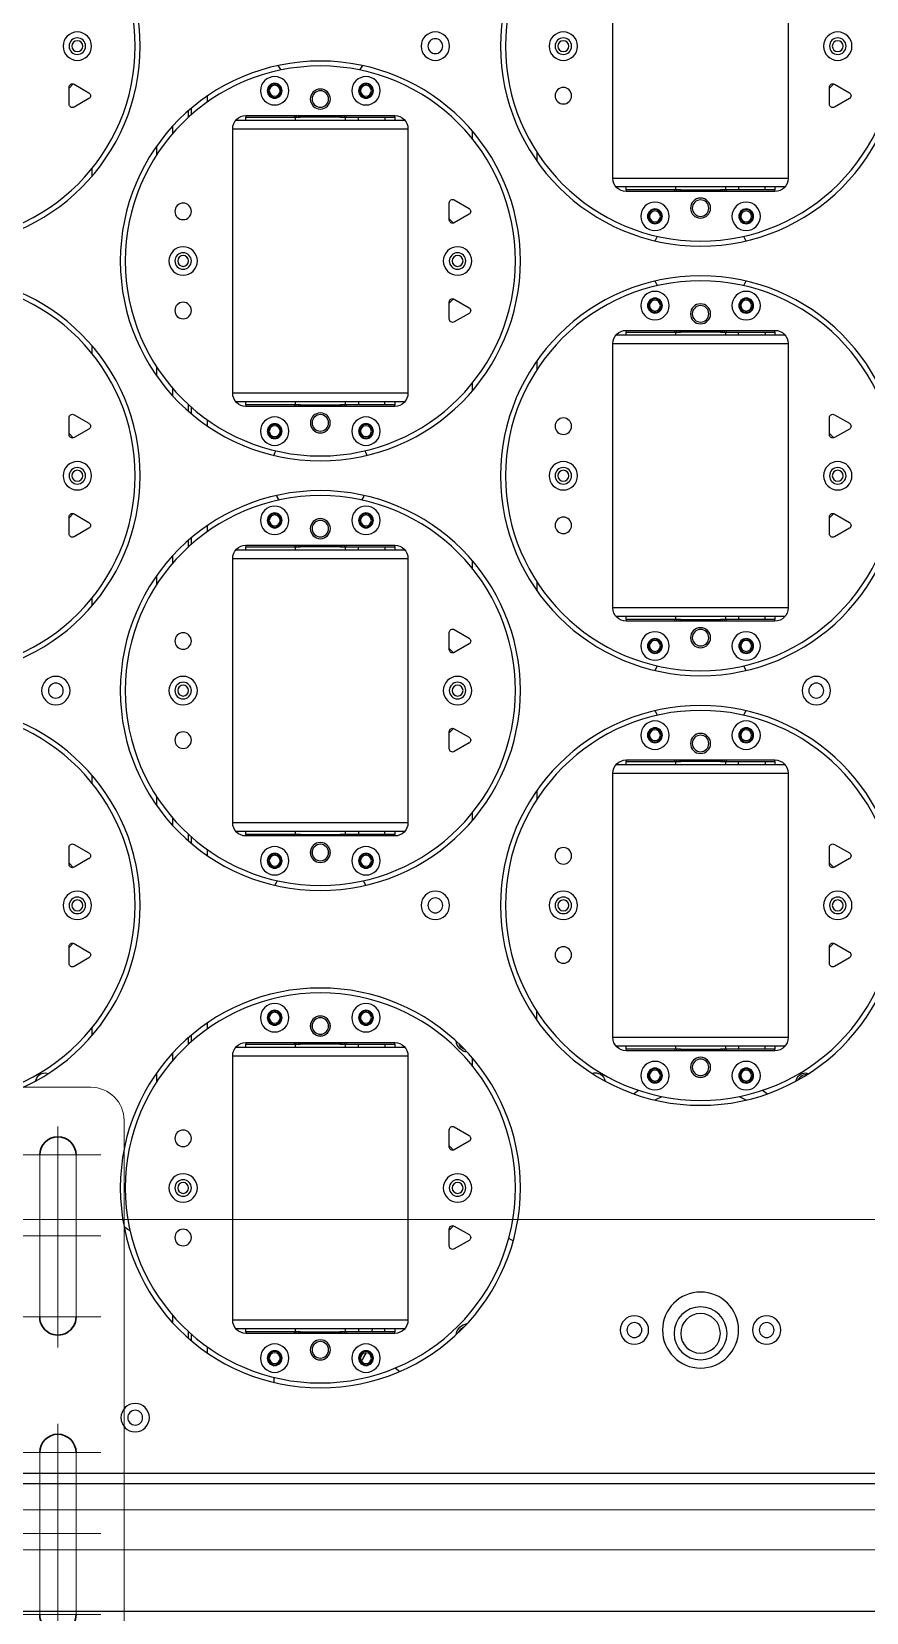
# Model space of a CAD drawing. Header units: millimetres. Extents: x 845401 to 948039, y 511594 to 550263.
# Drawn here: x 908530.3 to 908782.8, y 531272.8 to 531751.2 of the extents above; entities that cross this region are included whole.
import ezdxf

# ---------------------------------------------------------------- set-up
doc = ezdxf.new("R2010")
doc.units = ezdxf.units.MM
doc.linetypes.add('CENTER', pattern=[0])
doc.layers.add('00', color=7, linetype='Continuous')
for name, color, linetype, lineweight in [('8101-0023040DXF_CONTINUOUS_LINE', 7, 'Continuous', 18), ('A-剖-0.10mm.......SECT-L01', 255, 'Continuous', 18), ('中心线', 1, 'CENTER', 9), ('粗实线', 7, 'Continuous', 30)]:
    doc.layers.add(name, color=color, linetype=linetype, lineweight=lineweight)

# ---------------------------------------------------------------- blocks, each defined once
blk = doc.blocks.new('G$C0940C817')
at = {"linetype": 'Continuous', "lineweight": 25}
blk.add_line((799.8, 2120), (1480.5, 2120), dxfattribs=at)
blk = doc.blocks.new('螺旋滑槽3')
at = {"rotation": 180}
blk.add_blockref('G$C0940C817', (1174887.04, 1943894.6, 0.25), dxfattribs=at)
blk = doc.blocks.new('1260包胶摆轮')
at = {"color": 7, "linetype": 'Continuous', "lineweight": 25}
for p, q in [((4843148.18, 879146.8), (4841955.59, 879146.8)), ((4843148.78, 879143.7), (4841954.98, 879143.7)), ((4842250.38, 879116.16), (4842250.38, 879114.61)), ((4842224.38, 879100.67), (4842224.38, 879102.69)), ((4842225.38, 879103.55), (4842225.38, 879101.57)), ((4842286.88, 879101.3), (4842241.88, 879101.3)), ((4842286.88, 879101.3), (4842241.88, 879101.3)), ((4842241.88, 879100.8), (4842241.88, 879101.3)), ((4842241.88, 879100.8), (4842241.88, 879101.3)), ((4842256.63, 879101.3), (4842256.63, 879100.8)), ((4842256.63, 879101.3), (4842256.63, 879100.8)), ((4842258.38, 879101.3), (4842258.38, 879100.8)), ((4842270.38, 879100.8), (4842270.38, 879101.3)), ((4842272.13, 879100.8), (4842272.13, 879101.3)), ((4842272.13, 879100.8), (4842272.13, 879101.3)), ((4842286.88, 879101.3), (4842286.88, 879100.8)), ((4842286.88, 879101.3), (4842286.88, 879100.8)), ((4842224.38, 879100.8), (4842224.52, 879100.8)), ((4842237.88, 879097.3), (4842237.88, 879017.3)), ((4842237.88, 879097.3), (4842237.88, 879017.3)), ((4842238.76, 879099.8), (4842264.38, 879099.8)), ((4842256.63, 879100.8), (4842241.88, 879100.8)), ((4842241.88, 879100.8), (4842241.88, 879099.8)), ((4842256.63, 879100.8), (4842241.88, 879100.8)), ((4842241.88, 879100.8), (4842241.88, 879099.8)), ((4842257.22, 879100.8), (4842256.63, 879100.8)), ((4842256.88, 879100.8), (4842256.88, 879099.8)), ((4842257.8, 879100.8), (4842257.22, 879100.8)), ((4842258.38, 879100.8), (4842257.8, 879100.8)), ((4842258.38, 879100.8), (4842264.38, 879100.8)), ((4842264.38, 879100.8), (4842270.38, 879100.8)), ((4842264.38, 879099.8), (4842290, 879099.8)), ((4842270.97, 879100.8), (4842270.38, 879100.8)), ((4842271.54, 879100.8), (4842270.97, 879100.8)), ((4842272.13, 879100.8), (4842271.54, 879100.8)), ((4842271.88, 879099.8), (4842271.88, 879100.8)), ((4842286.88, 879100.8), (4842272.13, 879100.8)), ((4842286.88, 879100.8), (4842272.13, 879100.8)), ((4842275.88, 879099.8), (4842275.88, 879100.8)), ((4842275.88, 879099.8), (4842275.88, 879100.8)), ((4842280.14, 879099.8), (4842279.9, 879100.8)), ((4842280.13, 879099.8), (4842279.9, 879100.8)), ((4842283.88, 879100.8), (4842283.88, 879099.8)), ((4842283.88, 879100.8), (4842283.88, 879099.8)), ((4842286.88, 879099.8), (4842286.88, 879100.8)), ((4842286.88, 879099.8), (4842286.88, 879100.8)), ((4842290.88, 879017.3), (4842290.88, 879097.3)), ((4842290.88, 879017.3), (4842290.88, 879097.3)), ((4842306.33, 879100.8), (4842306.43, 879100.8)), ((4842303.38, 879074.9), (4842303.38, 879069.7)), ((4842303.38, 879074.9), (4842303.38, 879069.7)), ((4842309.38, 879073.16), (4842304.88, 879075.76)), ((4842309.38, 879073.16), (4842304.88, 879075.76)), ((4842322.66, 879073.54), (4842322.57, 879073.21)), ((4842304.63, 879068.73), (4842303.38, 879070.04)), ((4842304.63, 879068.73), (4842303.38, 879070.04)), ((4842304.88, 879068.83), (4842309.38, 879071.43)), ((4842304.88, 879068.83), (4842309.38, 879071.43)), ((4842303.38, 879044.55), (4842304.63, 879045.86)), ((4842303.38, 879044.56), (4842304.63, 879045.86)), ((4842303.38, 879044.9), (4842303.38, 879039.7)), ((4842303.38, 879044.9), (4842303.38, 879039.7)), ((4842309.38, 879043.16), (4842304.88, 879045.76)), ((4842309.38, 879043.16), (4842304.88, 879045.76)), ((4842304.88, 879038.83), (4842309.38, 879041.43)), ((4842304.88, 879038.83), (4842309.38, 879041.43)), ((4842391.01, 879029.64), (4842393.24, 879030.69)), ((4842214.88, 879025.19), (4842214.88, 879022.52)), ((4842181.2, 879022.48), (4842182.18, 879022.64)), ((4842310.38, 879020.35), (4842310.38, 879018)), ((4842411.2, 879022.48), (4842412.17, 879022.64)), ((4842401.88, 879015.8), (4842356.88, 879015.8)), ((4842356.88, 879015.3), (4842356.88, 879015.8)), ((4842371.63, 879015.3), (4842356.88, 879015.3)), ((4842356.88, 879015.3), (4842356.88, 879014.3)), ((4842371.63, 879015.8), (4842371.63, 879015.3)), ((4842372.22, 879015.3), (4842371.63, 879015.3)), ((4842371.88, 879015.3), (4842371.88, 879014.3)), ((4842372.8, 879015.3), (4842372.22, 879015.3)), ((4842373.38, 879015.3), (4842372.8, 879015.3)), ((4842373.38, 879015.8), (4842373.38, 879015.3)), ((4842373.38, 879015.3), (4842385.38, 879015.3)), ((4842385.38, 879015.3), (4842385.38, 879015.8)), ((4842385.97, 879015.3), (4842385.38, 879015.3)), ((4842386.55, 879015.3), (4842385.97, 879015.3)), ((4842387.13, 879015.3), (4842386.55, 879015.3)), ((4842386.88, 879014.3), (4842386.88, 879015.3)), ((4842387.13, 879015.3), (4842387.13, 879015.8)), ((4842401.88, 879015.3), (4842387.13, 879015.3)), ((4842390.88, 879014.3), (4842390.88, 879015.3)), ((4842398.88, 879015.3), (4842398.88, 879014.3)), ((4842401.88, 879015.8), (4842401.88, 879015.3)), ((4842401.88, 879014.3), (4842401.88, 879015.3)), ((4842195.38, 879011.1), (4842195.38, 879008.75)), ((4842224.38, 879011.91), (4842224.38, 879013.92)), ((4842225.38, 879013.02), (4842225.38, 879011.05)), ((4842264.38, 879014.8), (4842238.76, 879014.8)), ((4842241.88, 879014.8), (4842241.88, 879013.8)), ((4842241.88, 879014.8), (4842241.88, 879013.8)), ((4842241.88, 879013.3), (4842241.88, 879013.8)), ((4842241.88, 879013.8), (4842256.63, 879013.8)), ((4842241.88, 879013.3), (4842241.88, 879013.8)), ((4842241.88, 879013.8), (4842256.63, 879013.8)), ((4842241.88, 879013.3), (4842286.88, 879013.3)), ((4842241.88, 879013.3), (4842286.88, 879013.3)), ((4842256.63, 879013.8), (4842256.63, 879013.3)), ((4842256.63, 879013.8), (4842257.22, 879013.8)), ((4842256.63, 879013.8), (4842256.63, 879013.3)), ((4842256.88, 879014.8), (4842256.88, 879013.8)), ((4842257.22, 879013.8), (4842257.8, 879013.8)), ((4842257.8, 879013.8), (4842258.38, 879013.8)), ((4842264.38, 879013.8), (4842258.38, 879013.8)), ((4842258.38, 879013.8), (4842258.38, 879013.3)), ((4842290, 879014.8), (4842264.38, 879014.8)), ((4842270.38, 879013.8), (4842264.38, 879013.8)), ((4842270.38, 879013.3), (4842270.38, 879013.8)), ((4842270.38, 879013.8), (4842270.97, 879013.8)), ((4842270.97, 879013.8), (4842271.54, 879013.8)), ((4842271.54, 879013.8), (4842272.13, 879013.8)), ((4842271.88, 879013.8), (4842271.88, 879014.8)), ((4842272.13, 879013.3), (4842272.13, 879013.8)), ((4842272.13, 879013.8), (4842286.88, 879013.8)), ((4842272.13, 879013.3), (4842272.13, 879013.8)), ((4842272.13, 879013.8), (4842286.88, 879013.8)), ((4842275.88, 879014.8), (4842275.88, 879013.8)), ((4842275.88, 879014.8), (4842275.88, 879013.8)), ((4842283.88, 879013.8), (4842283.88, 879014.8)), ((4842283.88, 879013.8), (4842283.88, 879014.8)), ((4842286.88, 879013.8), (4842286.88, 879014.8)), ((4842286.88, 879013.8), (4842286.88, 879014.8)), ((4842286.88, 879013.8), (4842286.88, 879013.3)), ((4842286.88, 879013.8), (4842286.88, 879013.3)), ((4842352.88, 879011.8), (4842352.88, 878931.8)), ((4842353.76, 879014.3), (4842405.01, 879014.3)), ((4842405.88, 878931.8), (4842405.88, 879011.8)), ((4842329.88, 879006.58), (4842329.88, 879003.9)), ((4842188.38, 878989.4), (4842188.38, 878984.2)), ((4842194.38, 878987.66), (4842189.88, 878990.26)), ((4842418.38, 878989.4), (4842418.38, 878984.2)), ((4842424.38, 878987.66), (4842419.88, 878990.26)), ((4842189.64, 878983.23), (4842188.38, 878984.54)), ((4842189.88, 878983.33), (4842194.38, 878985.93)), ((4842419.64, 878983.23), (4842418.38, 878984.54)), ((4842419.88, 878983.33), (4842424.38, 878985.93)), ((4842188.38, 878959.05), (4842189.64, 878960.36)), ((4842188.38, 878959.4), (4842188.38, 878954.2)), ((4842194.38, 878957.66), (4842189.88, 878960.26)), ((4842418.38, 878959.05), (4842419.64, 878960.36)), ((4842418.38, 878959.4), (4842418.38, 878954.2)), ((4842424.38, 878957.66), (4842419.88, 878960.26)), ((4842189.88, 878953.33), (4842194.38, 878955.93)), ((4842225.38, 878953.05), (4842225.38, 878951.07)), ((4842419.88, 878953.33), (4842424.38, 878955.93)), ((4842224.38, 878950.17), (4842224.38, 878952.19)), ((4842238.76, 878949.3), (4842264.38, 878949.3)), ((4842286.88, 878950.8), (4842241.88, 878950.8)), ((4842286.88, 878950.8), (4842241.88, 878950.8)), ((4842241.88, 878950.3), (4842241.88, 878950.8)), ((4842241.88, 878950.3), (4842241.88, 878950.8)), ((4842256.63, 878950.3), (4842241.88, 878950.3)), ((4842241.88, 878950.3), (4842241.88, 878949.3)), ((4842256.63, 878950.3), (4842241.88, 878950.3)), ((4842241.88, 878950.3), (4842241.88, 878949.3)), ((4842256.63, 878950.8), (4842256.63, 878950.3)), ((4842256.63, 878950.8), (4842256.63, 878950.3)), ((4842257.22, 878950.3), (4842256.63, 878950.3)), ((4842256.88, 878950.3), (4842256.88, 878949.3)), ((4842257.8, 878950.3), (4842257.22, 878950.3)), ((4842258.38, 878950.3), (4842257.8, 878950.3)), ((4842258.38, 878950.8), (4842258.38, 878950.3)), ((4842258.38, 878950.3), (4842264.38, 878950.3)), ((4842264.38, 878950.3), (4842270.38, 878950.3)), ((4842264.38, 878949.3), (4842290, 878949.3)), ((4842270.38, 878950.3), (4842270.38, 878950.8)), ((4842270.97, 878950.3), (4842270.38, 878950.3)), ((4842271.54, 878950.3), (4842270.97, 878950.3)), ((4842272.13, 878950.3), (4842271.54, 878950.3)), ((4842271.88, 878949.3), (4842271.88, 878950.3)), ((4842272.13, 878950.3), (4842272.13, 878950.8)), ((4842272.13, 878950.3), (4842272.13, 878950.8)), ((4842286.88, 878950.3), (4842272.13, 878950.3)), ((4842286.88, 878950.3), (4842272.13, 878950.3)), ((4842275.88, 878949.3), (4842275.88, 878950.3)), ((4842275.88, 878949.3), (4842275.88, 878950.3)), ((4842283.88, 878950.3), (4842283.88, 878949.3)), ((4842283.88, 878950.3), (4842283.88, 878949.3)), ((4842286.88, 878950.8), (4842286.88, 878950.3)), ((4842286.88, 878950.8), (4842286.88, 878950.3)), ((4842286.88, 878949.3), (4842286.88, 878950.3)), ((4842286.88, 878949.3), (4842286.88, 878950.3)), ((4842237.88, 878946.8), (4842237.88, 878866.8)), ((4842237.88, 878946.8), (4842237.88, 878866.8)), ((4842290.88, 878866.8), (4842290.88, 878946.8)), ((4842290.88, 878866.8), (4842290.88, 878946.8)), ((4842310.38, 878946.1), (4842310.38, 878943.75)), ((4842214.88, 878941.58), (4842214.88, 878938.9)), ((4842329.88, 878937.02), (4842329.88, 878939.7)), ((4842195.38, 878934.85), (4842195.38, 878932.5)), ((4842405.01, 878929.3), (4842353.76, 878929.3)), ((4842356.88, 878929.3), (4842356.88, 878928.3)), ((4842371.88, 878929.3), (4842371.88, 878928.3)), ((4842386.88, 878928.3), (4842386.88, 878929.3)), ((4842390.88, 878929.3), (4842390.88, 878928.3)), ((4842398.88, 878928.3), (4842398.88, 878929.3)), ((4842401.88, 878928.3), (4842401.88, 878929.3)), ((4842303.38, 878924.4), (4842303.38, 878919.2)), ((4842303.38, 878924.4), (4842303.38, 878919.2)), ((4842309.38, 878922.66), (4842304.88, 878925.26)), ((4842309.38, 878922.66), (4842304.88, 878925.26)), ((4842356.88, 878927.8), (4842356.88, 878928.3)), ((4842356.88, 878928.3), (4842371.63, 878928.3)), ((4842356.88, 878927.8), (4842401.88, 878927.8)), ((4842371.63, 878928.3), (4842371.63, 878927.8)), ((4842371.63, 878928.3), (4842372.22, 878928.3)), ((4842372.22, 878928.3), (4842372.8, 878928.3)), ((4842372.8, 878928.3), (4842373.38, 878928.3)), ((4842385.38, 878928.3), (4842373.38, 878928.3)), ((4842373.38, 878928.3), (4842373.38, 878927.8)), ((4842385.38, 878927.8), (4842385.38, 878928.3)), ((4842385.38, 878928.3), (4842385.97, 878928.3)), ((4842385.97, 878928.3), (4842386.55, 878928.3)), ((4842386.55, 878928.3), (4842387.13, 878928.3)), ((4842387.13, 878927.8), (4842387.13, 878928.3)), ((4842387.13, 878928.3), (4842401.88, 878928.3)), ((4842401.88, 878928.3), (4842401.88, 878927.8)), ((4842304.63, 878918.23), (4842303.38, 878919.54)), ((4842304.63, 878918.23), (4842303.38, 878919.54)), ((4842304.88, 878918.33), (4842309.38, 878920.93)), ((4842304.88, 878918.33), (4842309.38, 878920.93)), ((4842303.38, 878894.06), (4842304.63, 878895.36)), ((4842303.38, 878894.05), (4842304.63, 878895.36)), ((4842303.38, 878894.4), (4842303.38, 878889.2)), ((4842303.38, 878894.4), (4842303.38, 878889.2)), ((4842309.38, 878892.66), (4842304.88, 878895.26)), ((4842309.38, 878892.66), (4842304.88, 878895.26)), ((4842304.88, 878888.33), (4842309.38, 878890.93)), ((4842304.88, 878888.33), (4842309.38, 878890.93)), ((4842401.88, 878885.8), (4842356.88, 878885.8)), ((4842356.88, 878885.3), (4842356.88, 878885.8)), ((4842371.63, 878885.8), (4842371.63, 878885.3)), ((4842373.38, 878885.8), (4842373.38, 878885.3)), ((4842385.38, 878885.3), (4842385.38, 878885.8)), ((4842387.13, 878885.3), (4842387.13, 878885.8)), ((4842401.88, 878885.8), (4842401.88, 878885.3)), ((4842195.38, 878881.1), (4842195.38, 878878.75)), ((4842352.88, 878881.8), (4842352.88, 878801.8)), ((4842353.76, 878884.3), (4842405.01, 878884.3)), ((4842371.63, 878885.3), (4842356.88, 878885.3)), ((4842356.88, 878885.3), (4842356.88, 878884.3)), ((4842372.22, 878885.3), (4842371.63, 878885.3)), ((4842371.88, 878885.3), (4842371.88, 878884.3)), ((4842372.8, 878885.3), (4842372.22, 878885.3)), ((4842373.38, 878885.3), (4842372.8, 878885.3)), ((4842373.38, 878885.3), (4842385.38, 878885.3)), ((4842385.97, 878885.3), (4842385.38, 878885.3)), ((4842386.55, 878885.3), (4842385.97, 878885.3)), ((4842387.13, 878885.3), (4842386.55, 878885.3)), ((4842386.88, 878884.3), (4842386.88, 878885.3)), ((4842401.88, 878885.3), (4842387.13, 878885.3)), ((4842390.88, 878884.3), (4842390.88, 878885.3)), ((4842398.88, 878885.3), (4842398.88, 878884.3)), ((4842401.88, 878884.3), (4842401.88, 878885.3)), ((4842405.88, 878801.8), (4842405.88, 878881.8)), ((4842329.88, 878873.9), (4842329.88, 878876.58)), ((4842214.88, 878874.69), (4842214.88, 878872.02)), ((4842310.38, 878869.85), (4842310.38, 878867.5)), ((4842224.38, 878861.41), (4842224.38, 878863.42)), ((4842225.38, 878862.52), (4842225.38, 878860.55)), ((4842264.38, 878864.3), (4842238.76, 878864.3)), ((4842241.88, 878864.3), (4842241.88, 878863.3)), ((4842241.88, 878864.3), (4842241.88, 878863.3)), ((4842241.88, 878862.8), (4842241.88, 878863.3)), ((4842241.88, 878863.3), (4842256.63, 878863.3)), ((4842241.88, 878862.8), (4842241.88, 878863.3)), ((4842241.88, 878863.3), (4842256.63, 878863.3)), ((4842241.88, 878862.8), (4842286.88, 878862.8)), ((4842241.88, 878862.8), (4842286.88, 878862.8)), ((4842256.63, 878863.3), (4842256.63, 878862.8)), ((4842256.63, 878863.3), (4842256.63, 878862.8)), ((4842256.63, 878863.3), (4842257.22, 878863.3)), ((4842256.88, 878864.3), (4842256.88, 878863.3)), ((4842257.22, 878863.3), (4842257.8, 878863.3)), ((4842257.8, 878863.3), (4842258.38, 878863.3)), ((4842264.38, 878863.3), (4842258.38, 878863.3)), ((4842258.38, 878863.3), (4842258.38, 878862.8)), ((4842290, 878864.3), (4842264.38, 878864.3)), ((4842270.38, 878863.3), (4842264.38, 878863.3)), ((4842270.38, 878862.8), (4842270.38, 878863.3)), ((4842270.38, 878863.3), (4842270.97, 878863.3)), ((4842270.97, 878863.3), (4842271.54, 878863.3)), ((4842271.54, 878863.3), (4842272.13, 878863.3)), ((4842271.88, 878863.3), (4842271.88, 878864.3)), ((4842272.13, 878862.8), (4842272.13, 878863.3)), ((4842272.13, 878863.3), (4842286.88, 878863.3)), ((4842272.13, 878863.3), (4842286.88, 878863.3)), ((4842272.13, 878862.8), (4842272.13, 878863.3)), ((4842275.88, 878864.3), (4842275.88, 878863.3)), ((4842275.88, 878864.3), (4842275.88, 878863.3)), ((4842283.88, 878863.3), (4842283.88, 878864.3)), ((4842283.88, 878863.3), (4842283.88, 878864.3)), ((4842286.88, 878863.3), (4842286.88, 878864.3)), ((4842286.88, 878863.3), (4842286.88, 878864.3)), ((4842286.88, 878863.3), (4842286.88, 878862.8)), ((4842286.88, 878863.3), (4842286.88, 878862.8)), ((4842188.38, 878859.4), (4842188.38, 878854.2)), ((4842194.38, 878857.66), (4842189.88, 878860.26)), ((4842418.38, 878859.4), (4842418.38, 878854.2)), ((4842424.38, 878857.66), (4842419.88, 878860.26)), ((4842189.64, 878853.23), (4842188.38, 878854.54)), ((4842189.88, 878853.33), (4842194.38, 878855.93)), ((4842419.64, 878853.23), (4842418.38, 878854.54)), ((4842419.88, 878853.33), (4842424.38, 878855.93)), ((4842188.38, 878829.05), (4842189.64, 878830.36)), ((4842188.38, 878829.4), (4842188.38, 878824.2)), ((4842194.38, 878827.66), (4842189.88, 878830.26)), ((4842418.38, 878829.05), (4842419.64, 878830.36)), ((4842418.38, 878829.4), (4842418.38, 878824.2)), ((4842424.38, 878827.66), (4842419.88, 878830.26)), ((4842189.88, 878823.33), (4842194.38, 878825.93)), ((4842419.88, 878823.33), (4842424.38, 878825.93)), ((4842224.38, 878820.17), (4842224.38, 878822.19)), ((4842225.38, 878823.05), (4842225.38, 878821.07)), ((4842238.76, 878819.3), (4842290.01, 878819.3)), ((4842286.88, 878820.8), (4842241.88, 878820.8)), ((4842241.88, 878820.3), (4842241.88, 878820.8)), ((4842256.63, 878820.3), (4842241.88, 878820.3)), ((4842241.88, 878820.3), (4842241.88, 878819.3)), ((4842256.63, 878820.8), (4842256.63, 878820.3)), ((4842257.22, 878820.3), (4842256.63, 878820.3)), ((4842256.88, 878820.3), (4842256.88, 878819.3)), ((4842257.8, 878820.3), (4842257.22, 878820.3)), ((4842258.38, 878820.3), (4842257.8, 878820.3)), ((4842258.38, 878820.8), (4842258.38, 878820.3)), ((4842258.38, 878820.3), (4842270.38, 878820.3)), ((4842270.38, 878820.3), (4842270.38, 878820.8)), ((4842270.97, 878820.3), (4842270.38, 878820.3)), ((4842271.55, 878820.3), (4842270.97, 878820.3)), ((4842272.13, 878820.3), (4842271.55, 878820.3)), ((4842271.88, 878819.3), (4842271.88, 878820.3)), ((4842272.13, 878820.3), (4842272.13, 878820.8)), ((4842286.88, 878820.3), (4842272.13, 878820.3)), ((4842275.88, 878819.3), (4842275.88, 878820.3)), ((4842283.88, 878820.3), (4842283.88, 878819.3)), ((4842286.88, 878820.8), (4842286.88, 878820.3)), ((4842286.88, 878819.3), (4842286.88, 878820.3)), ((4842237.88, 878816.8), (4842237.88, 878736.8)), ((4842290.88, 878736.8), (4842290.88, 878816.8)), ((4842310.38, 878816.1), (4842310.38, 878813.75)), ((4842214.88, 878811.58), (4842214.88, 878808.9)), ((4842329.88, 878807.02), (4842329.88, 878809.7)), ((4842195.38, 878804.85), (4842195.38, 878802.5)), ((4842309.38, 878792.66), (4842304.88, 878795.26)), ((4842405.01, 878799.3), (4842353.76, 878799.3)), ((4842356.88, 878799.3), (4842356.88, 878798.3)), ((4842356.88, 878797.8), (4842356.88, 878798.3)), ((4842356.88, 878798.3), (4842371.63, 878798.3)), ((4842356.88, 878797.8), (4842401.88, 878797.8)), ((4842371.63, 878798.3), (4842371.63, 878797.8)), ((4842371.63, 878798.3), (4842372.22, 878798.3)), ((4842371.88, 878799.3), (4842371.88, 878798.3)), ((4842372.22, 878798.3), (4842372.8, 878798.3)), ((4842372.8, 878798.3), (4842373.38, 878798.3)), ((4842385.38, 878798.3), (4842373.38, 878798.3)), ((4842373.38, 878798.3), (4842373.38, 878797.8)), ((4842385.38, 878797.8), (4842385.38, 878798.3)), ((4842385.38, 878798.3), (4842385.97, 878798.3)), ((4842385.97, 878798.3), (4842386.55, 878798.3)), ((4842386.55, 878798.3), (4842387.13, 878798.3)), ((4842386.88, 878798.3), (4842386.88, 878799.3)), ((4842387.13, 878798.3), (4842401.88, 878798.3)), ((4842387.13, 878797.8), (4842387.13, 878798.3)), ((4842390.88, 878799.3), (4842390.88, 878798.3)), ((4842398.88, 878798.3), (4842398.88, 878799.3)), ((4842401.88, 878798.3), (4842401.88, 878799.3)), ((4842401.88, 878798.3), (4842401.88, 878797.8)), ((4842303.38, 878794.4), (4842303.38, 878789.2)), ((4842304.88, 878788.33), (4842309.38, 878790.93)), ((4842304.64, 878788.23), (4842303.38, 878789.54)), ((4842303.38, 878764.05), (4842304.64, 878765.36)), ((4842303.38, 878764.4), (4842303.38, 878759.2)), ((4842309.38, 878762.66), (4842304.88, 878765.26)), ((4842304.88, 878758.33), (4842309.38, 878760.93)), ((4842353.76, 878754.3), (4842405.01, 878754.3)), ((4842401.88, 878755.8), (4842356.88, 878755.8)), ((4842356.88, 878755.3), (4842356.88, 878755.8)), ((4842371.63, 878755.3), (4842356.88, 878755.3)), ((4842356.88, 878755.3), (4842356.88, 878754.3)), ((4842371.63, 878755.8), (4842371.63, 878755.3)), ((4842372.22, 878755.3), (4842371.63, 878755.3)), ((4842371.88, 878755.3), (4842371.88, 878754.3)), ((4842372.8, 878755.3), (4842372.22, 878755.3)), ((4842373.38, 878755.3), (4842372.8, 878755.3)), ((4842373.38, 878755.8), (4842373.38, 878755.3)), ((4842373.38, 878755.3), (4842385.38, 878755.3)), ((4842385.38, 878755.3), (4842385.38, 878755.8)), ((4842385.97, 878755.3), (4842385.38, 878755.3)), ((4842386.55, 878755.3), (4842385.97, 878755.3)), ((4842387.13, 878755.3), (4842386.55, 878755.3)), ((4842386.88, 878754.3), (4842386.88, 878755.3)), ((4842387.13, 878755.3), (4842387.13, 878755.8)), ((4842401.88, 878755.3), (4842387.13, 878755.3)), ((4842390.88, 878754.3), (4842390.88, 878755.3)), ((4842398.88, 878755.3), (4842398.88, 878754.3)), ((4842401.88, 878755.8), (4842401.88, 878755.3)), ((4842401.88, 878754.3), (4842401.88, 878755.3)), ((4842195.38, 878751.1), (4842195.38, 878748.75)), ((4842352.88, 878751.8), (4842352.88, 878671.8)), ((4842405.88, 878671.8), (4842405.88, 878751.8)), ((4842214.88, 878744.7), (4842214.88, 878742.02)), ((4842329.88, 878743.9), (4842329.88, 878746.58)), ((4842310.38, 878739.85), (4842310.38, 878737.5)), ((4842224.38, 878731.41), (4842224.38, 878733.43)), ((4842290.01, 878734.3), (4842238.76, 878734.3)), ((4842241.88, 878734.3), (4842241.88, 878733.3)), ((4842241.88, 878733.3), (4842256.63, 878733.3)), ((4842241.88, 878732.8), (4842241.88, 878733.3)), ((4842241.88, 878732.8), (4842286.88, 878732.8)), ((4842256.63, 878733.3), (4842256.63, 878732.8)), ((4842256.63, 878733.3), (4842257.22, 878733.3)), ((4842256.88, 878734.3), (4842256.88, 878733.3)), ((4842257.22, 878733.3), (4842257.8, 878733.3)), ((4842257.8, 878733.3), (4842258.38, 878733.3)), ((4842270.38, 878733.3), (4842258.38, 878733.3)), ((4842258.38, 878733.3), (4842258.38, 878732.8)), ((4842270.38, 878732.8), (4842270.38, 878733.3)), ((4842270.38, 878733.3), (4842270.97, 878733.3)), ((4842270.97, 878733.3), (4842271.55, 878733.3)), ((4842271.55, 878733.3), (4842272.13, 878733.3)), ((4842271.88, 878733.3), (4842271.88, 878734.3)), ((4842272.13, 878733.3), (4842286.88, 878733.3)), ((4842272.13, 878732.8), (4842272.13, 878733.3)), ((4842275.88, 878734.3), (4842275.88, 878733.3)), ((4842283.88, 878733.3), (4842283.88, 878734.3)), ((4842286.88, 878733.3), (4842286.88, 878734.3)), ((4842286.88, 878733.3), (4842286.88, 878732.8)), ((4842188.38, 878729.4), (4842188.38, 878724.2)), ((4842194.38, 878727.66), (4842189.88, 878730.26)), ((4842225.38, 878732.53), (4842225.38, 878730.55)), ((4842418.38, 878729.4), (4842418.38, 878724.2)), ((4842424.38, 878727.66), (4842419.88, 878730.26)), ((4842189.64, 878723.23), (4842188.38, 878724.54)), ((4842189.88, 878723.33), (4842194.38, 878725.93)), ((4842419.64, 878723.23), (4842418.38, 878724.54)), ((4842419.88, 878723.33), (4842424.38, 878725.93))]:
    blk.add_line(p, q, dxfattribs=at)
at = {"color": 8, "linetype": 'Continuous', "lineweight": 25}
for p, q in [((4842230.12, 879105.33), (4842230.12, 879107.16)), ((4842257.22, 879101.3), (4842257.22, 879100.8)), ((4842257.8, 879100.8), (4842257.8, 879101.3)), ((4842270.97, 879101.3), (4842270.97, 879100.8)), ((4842271.54, 879100.8), (4842271.54, 879101.3)), ((4842219.65, 879095.77), (4842219.65, 879098.03)), ((4842290.88, 879097.3), (4842237.88, 879097.3)), ((4842290.88, 879097.3), (4842237.88, 879097.3)), ((4842219.65, 879016.57), (4842219.65, 879018.83)), ((4842237.88, 879017.3), (4842290.88, 879017.3)), ((4842237.88, 879017.3), (4842290.88, 879017.3)), ((4842372.22, 879015.8), (4842372.22, 879015.3)), ((4842372.8, 879015.3), (4842372.8, 879015.8)), ((4842385.97, 879015.8), (4842385.97, 879015.3)), ((4842386.55, 879015.3), (4842386.55, 879015.8)), ((4842257.22, 879013.8), (4842257.22, 879013.3)), ((4842257.8, 879013.3), (4842257.8, 879013.8)), ((4842270.97, 879013.8), (4842270.97, 879013.3)), ((4842271.54, 879013.3), (4842271.54, 879013.8)), ((4842405.88, 879011.8), (4842352.88, 879011.8)), ((4842230.12, 879007.44), (4842230.12, 879009.26)), ((4842230.12, 878954.83), (4842230.12, 878956.66)), ((4842257.22, 878950.8), (4842257.22, 878950.3)), ((4842257.8, 878950.3), (4842257.8, 878950.8)), ((4842270.97, 878950.8), (4842270.97, 878950.3)), ((4842271.54, 878950.3), (4842271.54, 878950.8)), ((4842219.65, 878945.27), (4842219.65, 878947.53)), ((4842290.88, 878946.8), (4842237.88, 878946.8)), ((4842290.88, 878946.8), (4842237.88, 878946.8)), ((4842352.88, 878931.8), (4842405.88, 878931.8)), ((4842372.22, 878928.3), (4842372.22, 878927.8)), ((4842372.8, 878927.8), (4842372.8, 878928.3)), ((4842385.97, 878928.3), (4842385.97, 878927.8)), ((4842386.55, 878927.8), (4842386.55, 878928.3)), ((4842372.22, 878885.8), (4842372.22, 878885.3)), ((4842372.8, 878885.3), (4842372.8, 878885.8)), ((4842385.97, 878885.8), (4842385.97, 878885.3)), ((4842386.55, 878885.3), (4842386.55, 878885.8)), ((4842405.88, 878881.8), (4842352.88, 878881.8)), ((4842219.65, 878866.07), (4842219.65, 878868.33)), ((4842237.88, 878866.8), (4842290.88, 878866.8)), ((4842237.88, 878866.8), (4842290.88, 878866.8)), ((4842257.22, 878863.3), (4842257.22, 878862.8)), ((4842257.8, 878862.8), (4842257.8, 878863.3)), ((4842270.97, 878863.3), (4842270.97, 878862.8)), ((4842271.54, 878862.8), (4842271.54, 878863.3)), ((4842230.12, 878856.94), (4842230.12, 878858.76)), ((4842230.12, 878824.83), (4842230.12, 878826.66)), ((4842257.22, 878820.8), (4842257.22, 878820.3)), ((4842257.8, 878820.3), (4842257.8, 878820.8)), ((4842270.97, 878820.8), (4842270.97, 878820.3)), ((4842271.55, 878820.3), (4842271.55, 878820.8)), ((4842219.65, 878815.26), (4842219.65, 878817.53)), ((4842290.88, 878816.8), (4842237.88, 878816.8)), ((4842352.88, 878801.8), (4842405.88, 878801.8)), ((4842372.22, 878798.3), (4842372.22, 878797.8)), ((4842372.8, 878797.8), (4842372.8, 878798.3)), ((4842385.97, 878798.3), (4842385.97, 878797.8)), ((4842386.55, 878797.8), (4842386.55, 878798.3)), ((4842372.22, 878755.8), (4842372.22, 878755.3)), ((4842372.8, 878755.3), (4842372.8, 878755.8)), ((4842385.97, 878755.8), (4842385.97, 878755.3)), ((4842386.55, 878755.3), (4842386.55, 878755.8)), ((4842405.88, 878751.8), (4842352.88, 878751.8)), ((4842219.65, 878736.07), (4842219.65, 878738.33)), ((4842237.88, 878736.8), (4842290.88, 878736.8)), ((4842257.22, 878733.3), (4842257.22, 878732.8)), ((4842257.8, 878732.8), (4842257.8, 878733.3)), ((4842270.97, 878733.3), (4842270.97, 878732.8)), ((4842271.55, 878732.8), (4842271.55, 878733.3)), ((4842230.12, 878726.94), (4842230.12, 878728.77))]:
    blk.add_line(p, q, dxfattribs=at)
at = {"color": 7, "linetype": 'Continuous', "lineweight": 25, "flags": 128}
for points in [[(4842287.03, 879111.78), (4842287.89, 879112.43), (4842288.42, 879112.82)], [(4842278.2, 879107.15), (4842277.06, 879109.33), (4842276.8, 879109.71)], [(4842278.19, 879107.15), (4842277.05, 879109.33), (4842276.8, 879109.71)], [(4842322.73, 879073.28), (4842322.07, 879072.99), (4842321.35, 879072.64)], [(4842206.83, 879070.31), (4842206.18, 879069.87), (4842205.03, 879069.03)], [(4842365.52, 879030.69), (4842365.66, 879030.62), (4842367.76, 879029.64)], [(4842359.08, 879028.79), (4842359.39, 879028.57), (4842360.64, 879027.74)], [(4842398.13, 879027.74), (4842399.37, 879028.57), (4842399.69, 879028.79)], [(4842250.67, 878965.72), (4842250.69, 878965.66), (4842251.36, 878964.34)], [(4842277.4, 878964.34), (4842278.07, 878965.66), (4842278.1, 878965.72)], [(4842366.36, 878914.25), (4842366.2, 878913.96), (4842365.67, 878912.87)], [(4842393.1, 878912.87), (4842392.56, 878913.96), (4842392.4, 878914.25)], [(4842365.67, 878900.72), (4842365.69, 878900.66), (4842366.36, 878899.34)], [(4842392.4, 878899.34), (4842393.07, 878900.66), (4842393.1, 878900.72)], [(4842251.91, 878849.13), (4842251.2, 878847.96), (4842251.1, 878847.77)], [(4842277.66, 878847.77), (4842277.56, 878847.96), (4842276.85, 878849.13)], [(4842250.3, 878835.64), (4842250.69, 878834.66), (4842250.89, 878834.23)], [(4842277.87, 878834.24), (4842278.07, 878834.66), (4842278.46, 878835.64)], [(4842366.36, 878784.25), (4842366.2, 878783.96), (4842365.67, 878782.87)], [(4842393.1, 878782.87), (4842392.56, 878783.96), (4842392.4, 878784.25)], [(4842365.67, 878770.72), (4842365.69, 878770.66), (4842366.36, 878769.34)], [(4842392.4, 878769.34), (4842393.07, 878770.66), (4842393.1, 878770.72)], [(4842252.53, 878719), (4842252.45, 878718.89), (4842251.61, 878717.66)], [(4842277.15, 878717.66), (4842276.31, 878718.89), (4842276.23, 878719)]]:
    blk.add_lwpolyline(points, dxfattribs=at)
at = {"color": 7, "linetype": 'Continuous', "lineweight": 25}
for centre, radius in [((4842208.38, 879126.8), 4.3), ((4842208.38, 879126.8), 2.25), ((4842264.38, 879057.3), 60.5), ((4842264.38, 879057.3), 59), ((4842264.38, 879057.3), 59), ((4842250.58, 879108.8), 4.3), ((4842250.58, 879108.8), 4.3), ((4842250.58, 879108.8), 2.25), ((4842250.58, 879108.8), 2.25), ((4842250.58, 879108.8), 2.03), ((4842250.58, 879108.8), 2.02), ((4842278.18, 879108.8), 4.3), ((4842278.18, 879108.8), 4.3), ((4842278.18, 879108.8), 2.25), ((4842278.18, 879108.8), 2.25), ((4842278.18, 879108.8), 2.03), ((4842278.18, 879108.8), 2.02), ((4842379.38, 879100.3), 11.5), ((4842250.58, 879108.8), 1.65), ((4842250.58, 879108.8), 1.65), ((4842264.38, 879106.3), 3.03), ((4842264.38, 879106.3), 3.03), ((4842264.38, 879106.3), 2.5), ((4842264.38, 879106.3), 2.5), ((4842278.18, 879108.8), 1.65), ((4842278.18, 879108.8), 1.65), ((4842379.38, 879101.3), 8), ((4842379.38, 879101.3), 6), ((4842359.38, 879100.3), 4.3), ((4842359.38, 879100.3), 2.25), ((4842399.38, 879100.3), 4.3), ((4842399.38, 879100.3), 2.25), ((4842222.88, 879072.3), 2.5), ((4842222.88, 879072.3), 2.5), ((4842222.88, 879057.3), 4.3), ((4842222.88, 879057.3), 4.3), ((4842222.88, 879057.3), 2.5), ((4842222.88, 879057.3), 2.5), ((4842222.88, 879057.3), 1.65), ((4842222.88, 879057.3), 1.65), ((4842305.88, 879057.3), 4.3), ((4842305.88, 879057.3), 4.3), ((4842305.88, 879057.3), 2.5), ((4842305.88, 879057.3), 2.5), ((4842305.88, 879057.3), 1.65), ((4842305.88, 879057.3), 1.65), ((4842222.88, 879042.3), 2.5), ((4842222.88, 879042.3), 2.5), ((4842149.38, 878971.8), 60.5), ((4842149.38, 878971.8), 59), ((4842379.38, 878971.8), 60.5), ((4842379.38, 878971.8), 59), ((4842365.58, 879023.3), 4.3), ((4842365.58, 879023.3), 2.25), ((4842365.58, 879023.3), 2.03), ((4842365.58, 879023.3), 1.65), ((4842393.18, 879023.3), 4.3), ((4842393.18, 879023.3), 2.25), ((4842393.18, 879023.3), 2.03), ((4842393.18, 879023.3), 1.65), ((4842379.38, 879020.8), 3.03), ((4842379.38, 879020.8), 2.5), ((4842264.38, 879008.3), 3.02), ((4842264.38, 879008.3), 3.03), ((4842264.38, 879008.3), 2.5), ((4842264.38, 879008.3), 2.5), ((4842250.58, 879005.8), 4.3), ((4842250.58, 879005.8), 4.3), ((4842250.58, 879005.8), 2.25), ((4842250.58, 879005.8), 2.25), ((4842250.58, 879005.8), 2.02), ((4842250.58, 879005.8), 2.03), ((4842250.58, 879005.8), 1.65), ((4842250.58, 879005.8), 1.65), ((4842278.18, 879005.8), 4.3), ((4842278.18, 879005.8), 4.3), ((4842278.18, 879005.8), 2.25), ((4842278.18, 879005.8), 2.25), ((4842278.18, 879005.8), 2.03), ((4842278.18, 879005.8), 2.03), ((4842278.18, 879005.8), 1.65), ((4842278.18, 879005.8), 1.65), ((4842337.88, 878986.8), 2.5), ((4842190.88, 878971.8), 4.3), ((4842190.88, 878971.8), 2.5), ((4842190.88, 878971.8), 1.65), ((4842299.17, 878971.8), 4.3), ((4842299.17, 878971.8), 2.25), ((4842337.88, 878971.8), 4.3), ((4842337.88, 878971.8), 2.5), ((4842337.88, 878971.8), 1.65), ((4842420.88, 878971.8), 4.3), ((4842420.88, 878971.8), 2.5), ((4842420.88, 878971.8), 1.65), ((4842264.38, 878906.8), 60.5), ((4842264.38, 878906.8), 59), ((4842264.38, 878906.8), 59), ((4842250.58, 878958.3), 4.3), ((4842250.58, 878958.3), 4.3), ((4842278.18, 878958.3), 4.3), ((4842278.18, 878958.3), 4.3), ((4842250.58, 878958.3), 2.25), ((4842250.58, 878958.3), 2.25), ((4842250.58, 878958.3), 2.03), ((4842250.58, 878958.3), 2.03), ((4842250.58, 878958.3), 1.65), ((4842250.58, 878958.3), 1.65), ((4842264.38, 878955.8), 3.02), ((4842264.38, 878955.8), 3.03), ((4842264.38, 878955.8), 2.5), ((4842264.38, 878955.8), 2.5), ((4842278.18, 878958.3), 2.25), ((4842278.18, 878958.3), 2.25), ((4842278.18, 878958.3), 2.03), ((4842278.18, 878958.3), 2.03), ((4842278.18, 878958.3), 1.65), ((4842278.18, 878958.3), 1.65), ((4842337.88, 878956.8), 2.5), ((4842222.88, 878921.8), 2.5), ((4842222.88, 878921.8), 2.5), ((4842365.58, 878920.3), 4.3), ((4842379.38, 878922.8), 3.03), ((4842379.38, 878922.8), 2.5), ((4842393.18, 878920.3), 4.3), ((4842365.58, 878920.3), 2.25), ((4842365.58, 878920.3), 2.03), ((4842365.58, 878920.3), 1.65), ((4842393.18, 878920.3), 2.25), ((4842393.18, 878920.3), 2.03), ((4842393.18, 878920.3), 1.65), ((4842184.38, 878906.8), 4.3), ((4842222.88, 878906.8), 4.3), ((4842222.88, 878906.8), 4.3), ((4842305.88, 878906.8), 4.3), ((4842305.88, 878906.8), 4.3), ((4842414.38, 878906.8), 4.3), ((4842184.38, 878906.8), 2.25), ((4842222.88, 878906.8), 2.5), ((4842222.88, 878906.8), 2.5), ((4842222.88, 878906.8), 1.65), ((4842222.88, 878906.8), 1.65), ((4842305.88, 878906.8), 2.5), ((4842305.88, 878906.8), 2.5), ((4842305.88, 878906.8), 1.65), ((4842305.88, 878906.8), 1.65), ((4842414.38, 878906.8), 2.25), ((4842149.38, 878841.8), 60.5), ((4842149.38, 878841.8), 59), ((4842379.38, 878841.8), 60.5), ((4842379.38, 878841.8), 59), ((4842365.58, 878893.3), 4.3), ((4842365.58, 878893.3), 2.25), ((4842393.18, 878893.3), 4.3), ((4842393.18, 878893.3), 2.25), ((4842222.88, 878891.8), 2.5), ((4842222.88, 878891.8), 2.5), ((4842365.58, 878893.3), 2.03), ((4842365.58, 878893.3), 1.65), ((4842379.38, 878890.8), 3.03), ((4842379.38, 878890.8), 2.5), ((4842393.18, 878893.3), 2.03), ((4842393.18, 878893.3), 1.65), ((4842250.58, 878855.3), 4.3), ((4842250.58, 878855.3), 4.3), ((4842250.58, 878855.3), 2.25), ((4842250.58, 878855.3), 2.25), ((4842250.58, 878855.3), 2.02), ((4842250.58, 878855.3), 2.03), ((4842264.38, 878857.8), 3.03), ((4842264.38, 878857.8), 3.03), ((4842264.38, 878857.8), 2.5), ((4842264.38, 878857.8), 2.5), ((4842278.18, 878855.3), 4.3), ((4842278.18, 878855.3), 4.3), ((4842278.18, 878855.3), 2.25), ((4842278.18, 878855.3), 2.25), ((4842278.18, 878855.3), 2.02), ((4842278.18, 878855.3), 2.03), ((4842337.88, 878856.8), 2.5), ((4842250.58, 878855.3), 1.65), ((4842250.58, 878855.3), 1.65), ((4842278.18, 878855.3), 1.65), ((4842278.18, 878855.3), 1.65), ((4842190.88, 878841.8), 4.3), ((4842190.88, 878841.8), 2.5), ((4842190.88, 878841.8), 1.65), ((4842337.88, 878841.8), 4.3), ((4842337.88, 878841.8), 2.5), ((4842337.88, 878841.8), 1.65), ((4842420.88, 878841.8), 4.3), ((4842420.88, 878841.8), 2.5), ((4842420.88, 878841.8), 1.65), ((4842264.38, 878776.8), 60.5), ((4842264.38, 878776.8), 59), ((4842250.58, 878828.3), 4.3), ((4842250.58, 878828.3), 2.25), ((4842250.58, 878828.3), 2.02), ((4842250.58, 878828.3), 1.65), ((4842264.38, 878825.8), 3.02), ((4842278.18, 878828.3), 4.3), ((4842278.18, 878828.3), 2.25), ((4842278.18, 878828.3), 2.03), ((4842278.18, 878828.3), 1.65), ((4842337.88, 878826.8), 2.5), ((4842264.38, 878825.8), 2.5), ((4842379.38, 878792.8), 3.03), ((4842379.38, 878792.8), 2.5), ((4842222.88, 878791.8), 2.5), ((4842365.58, 878790.3), 4.3), ((4842365.58, 878790.3), 2.25), ((4842365.58, 878790.3), 2.03), ((4842365.58, 878790.3), 1.65), ((4842393.18, 878790.3), 4.3), ((4842393.18, 878790.3), 2.25), ((4842393.18, 878790.3), 2.03), ((4842393.18, 878790.3), 1.65), ((4842222.88, 878776.8), 4.3), ((4842305.88, 878776.8), 4.3), ((4842222.88, 878776.8), 2.5), ((4842222.88, 878776.8), 1.65), ((4842305.88, 878776.8), 2.5), ((4842305.88, 878776.8), 1.65), ((4842149.38, 878711.8), 60.5), ((4842379.38, 878711.8), 60.5), ((4842149.38, 878711.8), 59), ((4842379.38, 878711.8), 59), ((4842365.58, 878763.3), 4.3), ((4842393.18, 878763.3), 4.3), ((4842222.88, 878761.8), 2.5), ((4842365.58, 878763.3), 2.25), ((4842365.58, 878763.3), 2.03), ((4842365.58, 878763.3), 1.65), ((4842379.38, 878760.8), 3.03), ((4842379.38, 878760.8), 2.5), ((4842393.18, 878763.3), 2.25), ((4842393.18, 878763.3), 2.03), ((4842393.18, 878763.3), 1.65), ((4842250.58, 878725.3), 4.3), ((4842264.38, 878727.8), 3.03), ((4842264.38, 878727.8), 2.5), ((4842278.18, 878725.3), 4.3), ((4842337.88, 878726.8), 2.5), ((4842250.58, 878725.3), 2.25), ((4842250.58, 878725.3), 2.03), ((4842250.58, 878725.3), 1.65), ((4842278.18, 878725.3), 2.25), ((4842278.18, 878725.3), 2.03), ((4842278.18, 878725.3), 1.65), ((4842190.88, 878711.8), 4.3), ((4842190.88, 878711.8), 2.5), ((4842299.17, 878711.8), 4.3), ((4842299.17, 878711.8), 2.25), ((4842337.88, 878711.8), 4.3), ((4842337.88, 878711.8), 2.5), ((4842420.88, 878711.8), 4.3), ((4842420.88, 878711.8), 2.5), ((4842190.88, 878711.8), 1.65), ((4842337.88, 878711.8), 1.65), ((4842420.88, 878711.8), 1.65)]:
    blk.add_circle(centre, radius, dxfattribs=at)
for centre, radius, start, end in [((4842241.88, 879097.3), 4, 90, 180), ((4842241.88, 879097.3), 4, 90, 180), ((4842286.88, 879097.3), 4, 0, 90), ((4842286.88, 879097.3), 4, 0, 90), ((4842309.38, 879102.3), 4, 187.7927, 262.2114), ((4842309.38, 879102.3), 3.4, 202.9308, 247.0733), ((4842304.38, 879074.9), 1, 60, 180), ((4842304.38, 879074.9), 1, 60, 180), ((4842308.88, 879072.3), 1, 300, 60), ((4842308.88, 879072.3), 1, 300, 60), ((4842304.38, 879069.7), 1, 180, 300), ((4842304.38, 879069.7), 1, 180, 300), ((4842304.38, 879044.9), 1, 60, 180), ((4842304.38, 879044.9), 1, 60, 180), ((4842304.38, 879039.7), 1, 180, 300), ((4842304.38, 879039.7), 1, 180, 300), ((4842308.88, 879042.3), 1, 300, 60), ((4842308.88, 879042.3), 1, 300, 60), ((4842181.2, 879025.48), 3, 189.774, 270), ((4842347.56, 879025.48), 3, 251.1299, 350.1912), ((4842411.2, 879025.48), 3, 189.7345, 270), ((4842411.6, 879025.88), 3, 204.6591, 273.7825), ((4842241.88, 879017.3), 4, 180, 270), ((4842241.88, 879017.3), 4, 180, 270), ((4842286.88, 879017.3), 4, 270, 0), ((4842286.88, 879017.3), 4, 270, 0), ((4842309.38, 879012.3), 4, 97.7886, 172.2073), ((4842309.38, 879012.3), 3.4, 112.9267, 157.0692), ((4842356.88, 879011.8), 4, 90, 180), ((4842401.88, 879011.8), 4, 0, 90), ((4842189.38, 878989.4), 1, 60, 180), ((4842193.88, 878986.8), 1, 300, 60), ((4842419.38, 878989.4), 1, 60, 180), ((4842423.88, 878986.8), 1, 300, 60), ((4842189.38, 878984.2), 1, 180, 300), ((4842419.38, 878984.2), 1, 180, 300), ((4842189.38, 878959.4), 1, 60, 180), ((4842193.88, 878956.8), 1, 300, 60), ((4842419.38, 878959.4), 1, 60, 180), ((4842423.88, 878956.8), 1, 300, 60), ((4842189.38, 878954.2), 1, 180, 300), ((4842419.38, 878954.2), 1, 180, 300), ((4842241.88, 878946.8), 4, 90, 180), ((4842241.88, 878946.8), 4, 90, 180), ((4842286.88, 878946.8), 4, 0, 90), ((4842286.88, 878946.8), 4, 0, 90), ((4842356.88, 878931.8), 4, 180, 270), ((4842401.88, 878931.8), 4, 270, 0), ((4842304.38, 878924.4), 1, 60, 180), ((4842304.38, 878924.4), 1, 60, 180), ((4842308.88, 878921.8), 1, 300, 60), ((4842308.88, 878921.8), 1, 300, 60), ((4842304.38, 878919.2), 1, 180, 300), ((4842304.38, 878919.2), 1, 180, 300), ((4842304.38, 878894.4), 1, 60, 180), ((4842304.38, 878894.4), 1, 60, 180), ((4842308.88, 878891.8), 1, 300, 60), ((4842308.88, 878891.8), 1, 300, 60), ((4842304.38, 878889.2), 1, 180, 300), ((4842304.38, 878889.2), 1, 180, 300), ((4842356.88, 878881.8), 4, 90, 180), ((4842401.88, 878881.8), 4, 0, 90), ((4842241.88, 878866.8), 4, 180, 270), ((4842241.88, 878866.8), 4, 180, 270), ((4842286.88, 878866.8), 4, 270, 0), ((4842286.88, 878866.8), 4, 270, 0), ((4842189.38, 878859.4), 1, 60, 180), ((4842193.88, 878856.8), 1, 300, 60), ((4842419.38, 878859.4), 1, 60, 180), ((4842423.88, 878856.8), 1, 300, 60), ((4842189.38, 878854.2), 1, 180, 300), ((4842419.38, 878854.2), 1, 180, 300), ((4842189.38, 878829.4), 1, 60, 180), ((4842419.38, 878829.4), 1, 60, 180), ((4842189.38, 878824.2), 1, 180, 300), ((4842193.88, 878826.8), 1, 300, 60), ((4842419.38, 878824.2), 1, 180, 300), ((4842423.88, 878826.8), 1, 300, 60), ((4842241.88, 878816.8), 4, 90, 180), ((4842286.88, 878816.8), 4, 0, 90), ((4842356.88, 878801.8), 4, 180, 270), ((4842401.88, 878801.8), 4, 270, 0), ((4842304.38, 878794.4), 1, 60, 180), ((4842308.88, 878791.8), 1, 300, 60), ((4842304.38, 878789.2), 1, 180, 300), ((4842304.38, 878764.4), 1, 60, 180), ((4842308.88, 878761.8), 1, 300, 60), ((4842304.38, 878759.2), 1, 180, 300), ((4842356.88, 878751.8), 4, 90, 180), ((4842401.88, 878751.8), 4, 0, 90), ((4842241.88, 878736.8), 4, 180, 270), ((4842286.88, 878736.8), 4, 270, 0), ((4842189.38, 878729.4), 1, 60, 180), ((4842419.38, 878729.4), 1, 60, 180), ((4842189.38, 878724.2), 1, 180, 300), ((4842193.88, 878726.8), 1, 300, 60), ((4842419.38, 878724.2), 1, 180, 300), ((4842423.88, 878726.8), 1, 300, 60)]:
    blk.add_arc(centre, radius, start, end, dxfattribs=at)
blk = doc.blocks.new('小盘摆轮加过渡板')
at = {"layer": 'A-剖-0.10mm.......SECT-L01', "color": 4}
for points in [[(735451.26, 342660.57), (734251.26, 342660.57), (734251.26, 341382.62), (735451.26, 341382.62)], [(735451.26, 342650.57), (734251.26, 342650.57), (734251.26, 341390.57), (735451.26, 341390.57)]]:
    blk.add_lwpolyline(points, close=True, dxfattribs=at)
at = {"layer": 'A-剖-0.10mm.......SECT-L01', "color": 1, "xscale": -1, "rotation": 180}
blk.add_blockref('1260包胶摆轮', (-4107700.62, 1220537.36), dxfattribs=at)
blk = doc.blocks.new('C线')
blk.add_blockref('小盘摆轮加过渡板', (255923.7, 128759, -3.59))
at = {"layer": '8101-0023040DXF_CONTINUOUS_LINE', "color": 2, "xscale": -1, "rotation": 180}
blk.add_blockref('螺旋滑槽3', (-183421.93, 2411885.48, -0.25), dxfattribs=at)
blk = doc.blocks.new('G$C0CC04805')
for p, q in [((48.15, 18.45), (-0.85, 18.45)), ((48.15, 7.45), (-0.85, 7.45))]:
    blk.add_line(p, q)
at = {"layer": '中心线'}
for p, q in [((-0.85, 25.91), (-0.85, 0)), ((23.65, 25.91), (23.65, 0)), ((48.15, 25.91), (48.15, 0)), ((57.35, 12.95), (-9.5, 12.95))]:
    blk.add_line(p, q, dxfattribs=at)
at = {"layer": '粗实线'}
for centre, start, end in [((-0.85, 12.95), 90, 270), ((48.15, 12.95), 270, 90)]:
    blk.add_arc(centre, 5.5, start, end, dxfattribs=at)
blk = doc.blocks.new('G$C4B261617')
blk.add_lwpolyline([(165, -5), (5, -5, -0.414214), (-5, 5), (-5, 165, -0.414214), (5, 175), (165, 175, -0.414214), (175, 165), (175, 5, -0.414214)], format="xyb", close=True)
at = {"rotation": 90.00000000000001}
for p in [(27.95, 106.35), (27.95, 16.35)]:
    blk.add_blockref('G$C0CC04805', p, dxfattribs=at)
at = {"xscale": -1, "rotation": 270}
for p in [(142.05, 106.35), (142.05, 16.35)]:
    blk.add_blockref('G$C0CC04805', p, dxfattribs=at)
blk = doc.blocks.new('G$C42BA1229')
at = {"color": 1, "xscale": -1, "rotation": 89.99999999999977}
blk.add_blockref('G$C4B261617', (420, 175), dxfattribs=at)
blk = doc.blocks.new('A$C43D91BAB')
at = {"layer": 'A-剖-0.10mm.......SECT-L01', "rotation": 90}
blk.add_blockref('G$C42BA1229', (240.49, 10, 5486.14), dxfattribs=at)
blk = doc.blocks.new('BC线平台')
at = {"layer": 'A-剖-0.10mm.......SECT-L01', "color": 2, "elevation": 0.98}
blk.add_lwpolyline([(776874.46, 363350.44), (808174.13, 363350.44), (808174.13, 363250.44), (776874.46, 363250.44)], close=True, dxfattribs=at)
at = {"color": 0, "linetype": 'ByBlock'}
blk.add_blockref('A$C43D91BAB', (787629.42, 362955.44, -5485.17), dxfattribs=at)

msp = doc.modelspace()

# ---------------------------------------------------------------- block references
at = {"layer": '00'}
for name, p in [('BC线平台', (120688.34, 168041.31, -0.98)), ('C线', (-81869.83, 61162.22))]:
    msp.add_blockref(name, p, dxfattribs=at)

doc.saveas('drawing.dxf')
